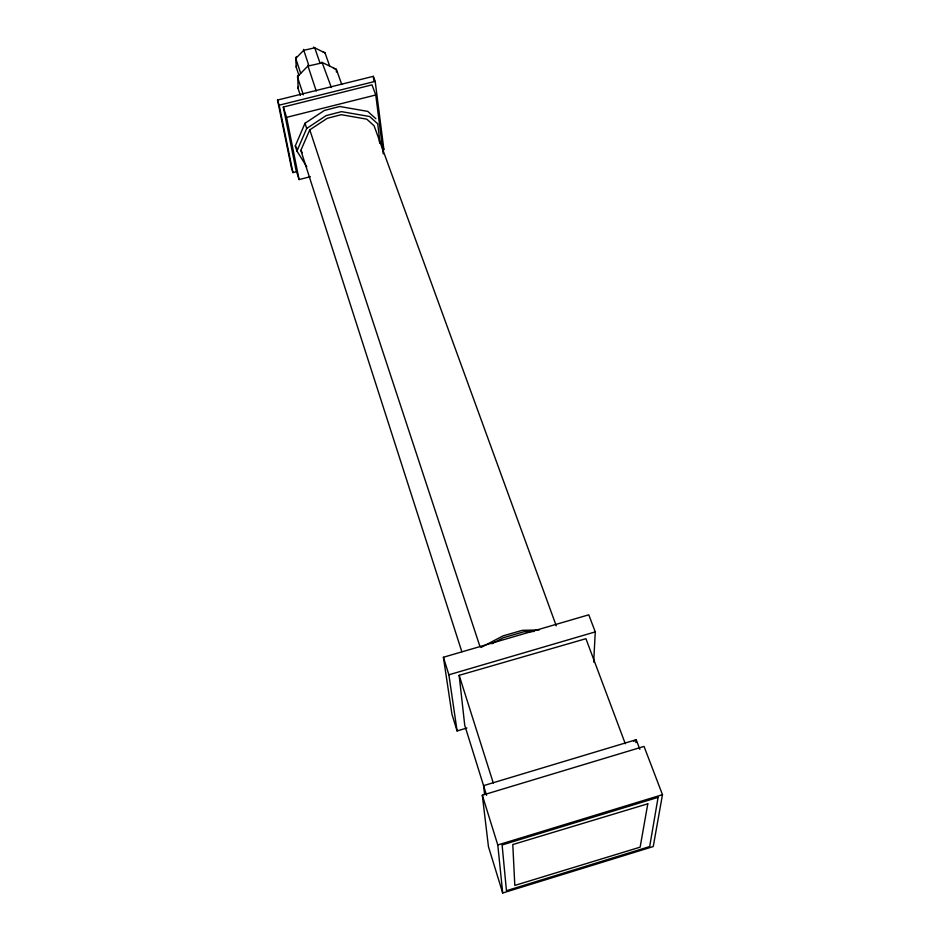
<?xml version="1.0" encoding="UTF-8"?>
<svg xmlns="http://www.w3.org/2000/svg" width="940" height="940" viewBox="0 0 940 940"><rect width="100%" height="100%" fill="white"/><g stroke="black" fill="none" stroke-linecap="round" stroke-linejoin="round"><path stroke-width="1.41" d="M303.502 49.385L308.673 65.083M593.681 662.077L595.267 631.891L588.781 614.819L443.398 657.26L451.976 714.377L457.087 730.944L466.933 728.018M635.851 742.565L636.204 739.709L483.56 785.652L484.57 794.406M662.477 794.688L653.241 846.564L502.7 893L488.447 846.646L482.314 795.216L644.041 746.419L662.477 794.688L497.789 844.966L502.7 893M296.5 65.553L296.276 67.351L298.955 75.388M307.732 65.295L316.24 91.051M298.509 86.504L298.062 88.442L300.353 95.351M306.781 166.78L296.934 151.07L295.289 145.912L305.007 123.281L324.359 110.462L339.693 106.49L367.775 111.402L375.871 118.734M296.934 151.07L306.698 128.451L326.11 115.62L341.49 111.637L369.62 116.501L377.739 123.822L380.042 143.28L379.126 140.753M461.822 651.678L300.847 150.388L309.777 129.849L327.285 118.311L341.197 114.692L366.764 119.157L374.061 125.725L556.257 625.84M297.851 75.447L298.062 88.442M296.652 56.529L295.677 57.739L296.276 67.351M633.76 741.296L636.204 739.709L639.858 749.321M480.998 647.46L503.088 635.863L522.205 630.352L539.313 629.906M491.855 643.747L503.264 637.755L524.085 631.704L533.979 631.468M457.087 730.944L448.885 674.803L595.267 631.891M486.579 795.311L464.736 725.28L459.155 675.32L585.926 638.695L625.3 743.763M383.238 153.819L375.765 94.987L371.993 84.859L283.304 107.043L295.865 169.412L299.073 179.564L310.365 176.708M383.003 147.227L383.908 149.695L375.189 81.369L373.309 76.34L277.523 100.063L291.377 167.567L292.951 172.608L297.216 171.526M283.304 107.043L286.594 117.359L375.765 94.987M277.523 100.063L279.145 105.186L375.189 81.369M313.549 47.082L314.736 47.834L319.835 62.545M333.512 68.267L336.367 69.349L341.737 84.459M322.726 51.594L325.04 52.899L329.728 66.223M321.95 62.064L331.409 87.573M325.04 52.899L314.736 47.834L303.644 50.337L295.736 58.456L300.671 73.214M300.847 150.388L302.316 152.738M295.289 145.912L296.805 148.332M303.362 94.823L297.369 76.81L307.779 66.129L322.737 62.733L336.367 69.349L336.403 72.004M309.777 129.849L479.999 646.661M305.007 123.281L306.698 128.451M459.155 675.32L493.288 783.02M443.398 657.26L448.885 674.803M482.314 795.216L497.789 844.966M279.145 105.186L292.951 172.608M286.594 117.359L299.073 179.564M373.309 76.34L373.873 80.711M658.094 797.355L649.681 846.564L506.449 890.709L502.101 844.966L658.094 797.355M647.801 803.794L640.14 847.152L514.814 885.421L512.793 844.555L647.801 803.794"/></g></svg>
